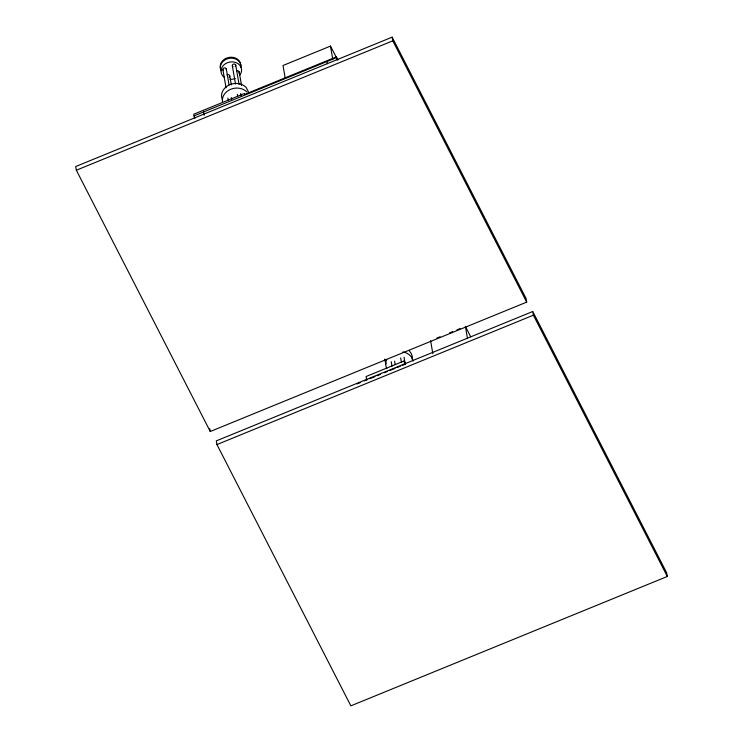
<?xml version="1.0" encoding="UTF-8"?>
<svg xmlns="http://www.w3.org/2000/svg" width="743" height="743" viewBox="0 0 743 743"><rect width="100%" height="100%" fill="white"/><g stroke="black" fill="none" stroke-linecap="round" stroke-linejoin="round"><path stroke-width="1.11" d="M337.554 59.7L330.468 46.103L282.999 65.514L285.275 78.554M337.954 59.997L336.365 56.895L244.596 94.417L244.438 93.497L193.802 114.199L194.48 118.091M336.495 57.638L194.09 115.852L195.149 117.923M392.146 37.15L75.693 166.525L76.343 170.221L210.25 431.507L526.694 302.122L526.053 298.435L392.146 37.15L392.787 40.846L526.694 302.122M76.343 170.221L392.787 40.846M436.912 338.065L440.07 336.765M449.561 332.892L452.728 331.592M456.945 329.873L460.112 328.573M402.427 365.389L405.594 364.098L404.071 360.987L366.104 376.515L366.652 379.682M532.75 311.493L216.306 440.878L216.947 444.565L350.854 705.85L667.307 576.475L666.657 572.779L532.75 311.493L533.39 315.19L667.307 576.475M357.067 383.936L360.234 382.636M364.451 380.918L367.618 379.617M369.726 378.754L375.001 376.599M377.11 375.735L380.277 374.444M384.493 372.717L387.66 371.426M389.769 370.562L395.044 368.407M397.152 367.544L400.319 366.253M216.947 444.565L533.39 315.19M409.495 351.067L411.316 353.603L412.263 356.482L412.291 359.519M470.681 336.746L465.387 326.418L467.477 338.371M235.15 66.526A1.727 1.449 -9.9 0 0 233.701 64.065L233.283 64.204A1.727 1.449 -9.9 0 0 232.345 65.839L232.485 66.192A1.727 1.449 -9.9 0 0 233.07 66.731M385.998 363.949L385.041 361.07A13.801 11.591 -9.9 0 1 384.92 359.045M248.896 92.81L246.119 87.405A13.801 11.591 -9.9 0 0 229.921 84.656A13.801 11.591 -9.9 0 0 221.665 97.398L222.621 100.277M430.578 340.647L432.853 353.687M404.043 357.197L405.241 364.014M404.071 360.987L404.629 364.154M400.672 357.922L401.471 362.463M394.626 361.126L395.22 364.544M391.227 361.702L392.016 366.253M336.365 56.895L336.885 59.877M330.468 46.103L332.743 59.143M327.004 61.52L327.394 63.759M239.181 71.922L241.559 85.566M235.717 65.124L239.088 84.442M240.676 93.534L241.076 95.801M232.345 65.839L235.512 84.024M237.305 94.25L237.695 96.525M229.745 75.786L231.333 84.878M226.299 69.053L229.076 84.962M231.259 97.463L231.649 99.738M222.891 69.619L226.067 87.804M227.85 98.039L228.25 100.305M203.582 111.979L204.176 115.332M209.767 428.73L210.25 431.507M386.806 368.565A13.801 11.591 -9.9 0 1 386.722 359.658M402.92 351.95A13.801 11.591 -9.9 0 1 413.071 361.098M221.163 70.78A10.356 8.693 -9.9 0 1 229.234 58.325A10.356 8.693 -9.9 0 1 240.89 67.455M221.005 69.851A10.356 8.693 -9.9 0 1 229.076 57.397A10.356 8.693 -9.9 0 1 240.732 66.536M224.395 77.421A10.356 8.693 -9.9 0 1 223.448 65.328A10.356 8.693 -9.9 0 1 237.751 63.452A10.356 8.693 -9.9 0 1 239.534 75.442M235.317 78.433A10.356 8.693 -9.9 0 1 230.033 79.315M222.473 102.014A13.801 11.591 -9.9 0 1 230.729 89.271A13.801 11.591 -9.9 0 1 246.927 92.021M236.813 70.91A1.727 1.449 -9.9 0 1 238.856 73.018M223.244 70.297A1.727 1.449 -9.9 0 1 224.358 67.91A1.727 1.449 -9.9 0 1 226.188 69.805M226.987 74.978A1.727 1.449 -9.9 0 1 229.401 75.108A1.727 1.449 -9.9 0 1 229.104 77.17"/></g></svg>
